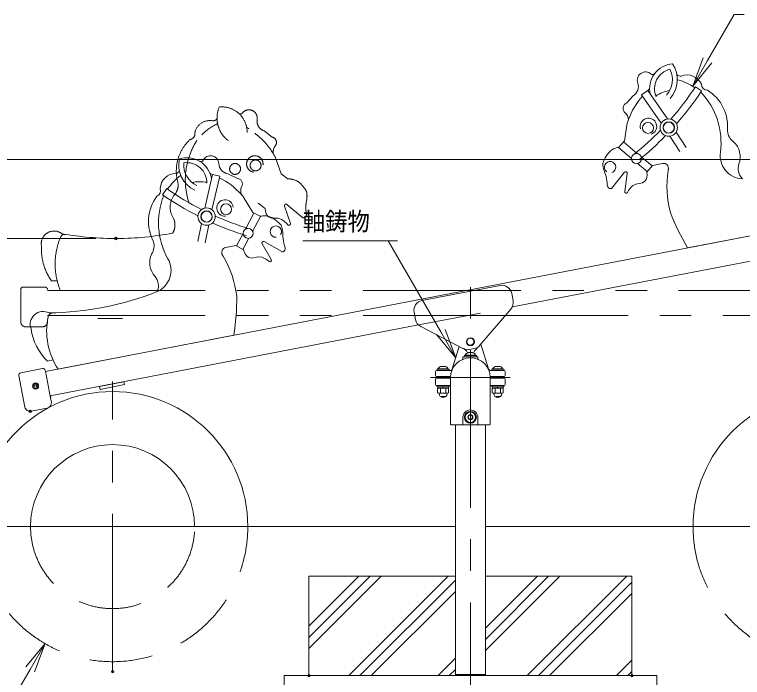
# Model space of a CAD drawing. Units: millimetres at full size, sheet at 1:10; details may follow other scales. Extents: x 5 to 8405, y -9 to 5949.
# Drawn here: x 1330 to 2794, y 1841 to 3176 of the extents above; entities that cross this region are included whole.
import ezdxf
from ezdxf.enums import TextEntityAlignment as Align

# ---------------------------------------------------------------- set-up
doc = ezdxf.new("R2010")
doc.units = ezdxf.units.MM
doc.header["$LTSCALE"] = 10
doc.header["$PDMODE"] = 32
doc.header["$PDSIZE"] = 5
for name, pattern in [('USER1', [19.05, 12.7, -6.35]), ('USER2', [50.8, 31.75, -6.35, 6.35, -6.35]), ('USER3', [63.5, 31.75, -6.35, 6.35, -6.35, 6.35, -6.35])]:
    doc.linetypes.add(name, pattern=pattern)
doc.layers.add('LY_5', color=7, linetype='Continuous', lineweight=0)
doc.layers.add('LY_6', color=7, linetype='Continuous', lineweight=0)
doc.styles.add('ＭＳ ゴシック', font='')
doc.styles.get('ＭＳ ゴシック').set_extended_font_data('MS Gothic')

# ---------------------------------------------------------------- blocks, each defined once
blk = doc.blocks.new('-003-_U3')
at = {"color": 7, "linetype": 'Continuous', "lineweight": 0}
for p, q in [((-1, 0.1667), (0, 0)), ((0, 0), (-1, 0)), ((-1, -0.1667), (0, 0))]:
    blk.add_line(p, q, dxfattribs=at)

msp = doc.modelspace()

# ---------------------------------------------------------------- linework, layer by layer
at = {"layer": 'LY_5'}
for p, q in [((2603.69, 3022.38), (2591.37, 3013.83)), ((2643.3, 2965.34), (2603.69, 3022.38)), ((2699.6, 3030.04), (2712.14, 3021.81)), ((2574.18, 3012.02), (2560.91, 2997.07)), ((2630.98, 2956.79), (2591.37, 3013.83)), ((2556.77, 2921.05), (2562.41, 2956.7)), ((2648.4, 2930.72), (2668.25, 2899.82)), ((2661.02, 2938.83), (2680.87, 2907.93)), ((2545.09, 2907.59), (2556.77, 2921.05)), ((2555.03, 2919.04), (2583.18, 2895.42)), ((2545.2, 2907.71), (2571.22, 2885.88)), ((2590.53, 2889.26), (2612.4, 2870.91)), ((2583.21, 2875.82), (2602.76, 2859.42)), ((2601.74, 2858.43), (2613.42, 2871.89)), ((2613.42, 2871.89), (2633.72, 2875.8)), ((2531.66, 2826.19), (2557.32, 2858.12)), ((2601.74, 2858.43), (2602.32, 2852.8)), ((1712.35, 2785.9), (1727.91, 2853.58)), ((1726.97, 2782.54), (1742.53, 2850.21)), ((1727.91, 2853.58), (1742.53, 2850.21)), ((1759.17, 2854.93), (1777.04, 2845.98)), ((2557.63, 2819.43), (2562.63, 2855.83)), ((2600.44, 2843.46), (2598.09, 2840.29)), ((2601.77, 2847.17), (2600.44, 2843.46)), ((2602.32, 2852.8), (2601.77, 2847.17)), ((2570.44, 2827.86), (2567.76, 2824.81)), ((2573.46, 2830.58), (2570.44, 2827.86)), ((2579.74, 2834.13), (2573.46, 2830.58)), ((2586.82, 2835.46), (2579.74, 2834.13)), ((2592.93, 2836.79), (2586.82, 2835.46)), ((2598.09, 2840.29), (2592.93, 2836.79)), ((1636.03, 2825.04), (1627.45, 2812.73)), ((2565.17, 2821.11), (2562.97, 2817.17)), ((2567.76, 2824.81), (2565.17, 2821.11)), ((1809.14, 2776.94), (1790.65, 2807.94)), ((1391.89, 2456.8), (3063.12, 2778.94)), ((1811.5, 2775.72), (1794.15, 2743.33)), ((1824.84, 2768.86), (1808.8, 2738.92)), ((1824.98, 2768.79), (1809.14, 2776.94)), ((3037.59, 2774.02), (2684.1, 2705.88)), ((1705.76, 2754.7), (1698.81, 2718.64)), ((1720.48, 2751.86), (1713.53, 2715.8)), ((1789.62, 2734.88), (1776.14, 2709.72)), ((1801.41, 2725.13), (1789.36, 2702.63)), ((2331.49, 2586.99), (3072.59, 2729.84)), ((1774.82, 2710.25), (1754.53, 2706.34)), ((1790.67, 2702.1), (1774.82, 2710.25)), ((1846.11, 2682.28), (1827.94, 2714.22)), ((1867.71, 2698.22), (1832.02, 2718.32)), ((1790.67, 2702.1), (1792.22, 2696.66)), ((1792.22, 2696.66), (1794.83, 2691.64)), ((1794.83, 2691.64), (1797.44, 2688.69)), ((1797.44, 2688.69), (1800.79, 2686.62)), ((1800.79, 2686.62), (1806.89, 2685.28)), ((1806.89, 2685.28), (1813.05, 2686.32)), ((1813.05, 2686.32), (1820.13, 2687.71)), ((1820.13, 2687.71), (1827.28, 2686.75)), ((1827.28, 2686.75), (1831.09, 2685.35)), ((1831.09, 2685.35), (1834.71, 2683.51)), ((1834.71, 2683.51), (1838.49, 2681.05)), ((1838.49, 2681.05), (1842, 2678.21)), ((2149.52, 2599.78), (2306.63, 2630.07)), ((2332.96, 2599.14), (2330.05, 2614.21)), ((2328.51, 2582.34), (2266.17, 2509.58)), ((2136.57, 2561.28), (2133.67, 2576.36)), ((1401.35, 2407.71), (2142.45, 2550.56)), ((2146.95, 2547.34), (2231.87, 2502.97)), ((1417.42, 2461.73), (1770.91, 2529.86)), ((2210.58, 2462.27), (2224.2, 2506.97)), ((2283.42, 2462.27), (2268.26, 2512.02)), ((2236.5, 2490.03), (2257.5, 2490.03)), ((2236.5, 2490.03), (2236.5, 2489.03)), ((2242, 2494.83), (2252, 2494.83)), ((2244.91, 2501.05), (2254.76, 2502.95)), ((2257.5, 2490.03), (2257.5, 2489.03)), ((1395.75, 2477.89), (1407.2, 2480.1)), ((2232, 2482.56), (2232, 2485.53)), ((2261, 2486.53), (2233, 2486.53)), ((2235, 2486.53), (2235, 2489.03)), ((2235, 2489.03), (2259, 2489.03)), ((2235, 2486.53), (2259, 2486.53)), ((2236.5, 2489.03), (2257.5, 2489.03)), ((2259, 2489.03), (2259, 2486.53)), ((2262, 2482.56), (2262, 2485.53)), ((1342.45, 2454.4), (1385.65, 2462.73)), ((2180, 2458.73), (2180, 2461.23)), ((2180, 2461.23), (2204, 2461.23)), ((2181.5, 2462.23), (2202.5, 2462.23)), ((2181.5, 2462.23), (2181.5, 2461.23)), ((2181.5, 2461.23), (2202.5, 2461.23)), ((2187, 2467.03), (2197, 2467.03)), ((2202.5, 2462.23), (2202.5, 2461.23)), ((2204, 2461.23), (2204, 2458.73)), ((2290, 2458.73), (2290, 2461.23)), ((2290, 2461.23), (2314, 2461.23)), ((2291.5, 2462.23), (2312.5, 2462.23)), ((2291.5, 2462.23), (2291.5, 2461.23)), ((2291.5, 2461.23), (2312.5, 2461.23)), ((2297, 2467.03), (2307, 2467.03)), ((2312.5, 2462.23), (2312.5, 2461.23)), ((2314, 2461.23), (2314, 2458.73)), ((1338.48, 2448.55), (1350.69, 2385.21)), ((1391.7, 2457.79), (1391.51, 2458.77)), ((1402.11, 2403.78), (1391.7, 2457.79)), ((2177, 2448.73), (2177, 2456.73)), ((2179, 2458.73), (2209.69, 2458.73)), ((2207.05, 2446.73), (2179, 2446.73)), ((2180, 2458.73), (2204, 2458.73)), ((2186, 2446.73), (2186, 2443.48)), ((2198, 2446.73), (2198, 2443.48)), ((2315, 2458.73), (2284.31, 2458.73)), ((2315, 2446.73), (2286.95, 2446.73)), ((2290, 2458.73), (2314, 2458.73)), ((2296, 2446.73), (2296, 2443.48)), ((2308, 2446.73), (2308, 2443.48)), ((2317, 2448.73), (2317, 2456.73)), ((1549.62, 2436.29), (1500.52, 2426.82)), ((1550.76, 2430.4), (1549.62, 2436.29)), ((2177, 2430.48), (2177, 2441.48)), ((2207.02, 2443.48), (2179, 2443.48)), ((2207, 2350.98), (2207, 2444.48)), ((2315, 2443.48), (2286.98, 2443.48)), ((2287, 2350.98), (2287, 2444.48)), ((2317, 2430.48), (2317, 2441.48)), ((1500.52, 2426.82), (1501.66, 2420.93)), ((1501.66, 2420.93), (1550.76, 2430.4)), ((2207, 2428.48), (2179, 2428.48)), ((2180, 2425.98), (2180, 2428.48)), ((2180, 2428.48), (2204, 2428.48)), ((2180, 2425.98), (2204, 2425.98)), ((2181.03, 2422.98), (2181.03, 2414.12)), ((2181.03, 2422.98), (2202.97, 2422.98)), ((2181.25, 2425.98), (2181.25, 2422.98)), ((2181.25, 2425.98), (2202.75, 2425.98)), ((2181.25, 2422.98), (2202.75, 2422.98)), ((2186.52, 2422.98), (2186.52, 2414.12)), ((2191.83, 2422.98), (2191.03, 2425.98)), ((2192.97, 2422.98), (2192.17, 2425.98)), ((2197.48, 2422.98), (2197.48, 2414.12)), ((2202.75, 2425.98), (2202.75, 2422.98)), ((2202.97, 2422.98), (2202.97, 2414.12)), ((2204, 2428.48), (2204, 2425.98)), ((2315, 2428.48), (2287, 2428.48)), ((2290, 2425.98), (2290, 2428.48)), ((2290, 2428.48), (2314, 2428.48)), ((2290, 2425.98), (2314, 2425.98)), ((2290.99, 2422.98), (2290.99, 2414.12)), ((2290.99, 2422.98), (2312.93, 2422.98)), ((2291.25, 2425.98), (2291.25, 2422.98)), ((2291.25, 2425.98), (2312.75, 2425.98)), ((2291.25, 2422.98), (2312.75, 2422.98)), ((2296.48, 2422.98), (2296.48, 2414.12)), ((2301.83, 2422.98), (2301.03, 2425.98)), ((2302.97, 2422.98), (2302.17, 2425.98)), ((2307.45, 2422.98), (2307.45, 2414.12)), ((2312.75, 2425.98), (2312.75, 2422.98)), ((2312.93, 2422.98), (2312.93, 2414.12)), ((2314, 2428.48), (2314, 2425.98)), ((1402.33, 2407.9), (1401.35, 2407.71)), ((1401.92, 2404.76), (1402.9, 2404.95)), ((1403.72, 2395.43), (1402.11, 2403.78)), ((1402.9, 2404.95), (1402.33, 2407.9)), ((2181.03, 2414.12), (2183, 2412.98)), ((2183, 2412.98), (2201, 2412.98)), ((2184, 2412.48), (2184, 2412.98)), ((2196, 2406.23), (2188, 2406.23)), ((2200, 2412.48), (2200, 2412.98)), ((2202.97, 2414.12), (2201, 2412.98)), ((2290.99, 2414.12), (2292.96, 2412.98)), ((2292.96, 2412.98), (2310.96, 2412.98)), ((2293.96, 2412.48), (2293.96, 2412.98)), ((2306, 2406.23), (2298, 2406.23)), ((2309.96, 2412.48), (2309.96, 2412.98)), ((2312.93, 2414.12), (2310.96, 2412.98)), ((1362.99, 2376.89), (1395.39, 2383.14)), ((2232, 2349.48), (2232, 2364.48)), ((2244.69, 2368.73), (2242.38, 2364.73)), ((2242.38, 2364.73), (2244.69, 2360.73)), ((2249.31, 2368.73), (2244.69, 2368.73)), ((2244.69, 2360.73), (2249.31, 2360.73)), ((2251.62, 2364.73), (2249.31, 2368.73)), ((2249.31, 2360.73), (2251.62, 2364.73)), ((2262, 2349.48), (2262, 2364.48)), ((2208.5, 2349.48), (2285.5, 2349.48)), ((2216.75, 1844.48), (2216.75, 2349.48)), ((2277.25, 1844.48), (2277.25, 2349.48)), ((1155, 2144.48), (2216.75, 2144.48)), ((2277.25, 2144.48), (3464, 2144.48)), ((2216.75, 2044.48), (1922, 2044.48)), ((1922, 2044.48), (1922, 1844.48)), ((1922, 1898.9), (2067.59, 2044.48)), ((1922, 1921.35), (2045.14, 2044.48)), ((1922, 1943.8), (2022.69, 2044.48)), ((2002.29, 1844.48), (2202.29, 2044.48)), ((2024.74, 1844.48), (2216.75, 2036.49)), ((2572, 2044.48), (2277.25, 2044.48)), ((2277.25, 1894.94), (2426.8, 2044.48)), ((2277.25, 1917.39), (2404.35, 2044.48)), ((2277.25, 1939.84), (2381.9, 2044.48)), ((2361.5, 1844.48), (2561.5, 2044.48)), ((2572, 2044.48), (2572, 1844.48)), ((2383.95, 1844.48), (2572, 2032.53)), ((2047.19, 1844.48), (2216.75, 2014.04)), ((2406.4, 1844.48), (2572, 2010.08)), ((2181.9, 1844.48), (2216.75, 1879.34)), ((2541.11, 1844.48), (2572, 1875.38)), ((2204.35, 1844.48), (2216.75, 1856.89)), ((2216.75, 1846.48), (2277.25, 1846.48)), ((2563.56, 1844.48), (2572, 1852.93)), ((2622, 1844.48), (1872, 1844.48)), ((1872, 1844.48), (1872, 1694.48)), ((2216.75, 1844.48), (2277.25, 1844.48)), ((2622, 1844.48), (2622, 1694.48))]:
    msp.add_line(p, q, dxfattribs=at)
at = {"layer": 'LY_5', "linetype": 'USER3'}
for p, q in [((1831.99, 2941.14), (1847.85, 2928.98)), ((1866.3, 2855.11), (1854.02, 2889.05)), ((1880.32, 2844.11), (1866.3, 2855.11)), ((1834, 2785.12), (1819.99, 2796.12)), ((1834, 2785.12), (1834.5, 2779.48)), ((1884.69, 2755.17), (1872.89, 2789.97)), ((1908.92, 2766.72), (1877.68, 2793.22)), ((1834.5, 2779.48), (1836.1, 2774.06)), ((1836.1, 2774.06), (1838.11, 2770.66)), ((1838.11, 2770.66), (1841.01, 2768)), ((1841.01, 2768), (1846.75, 2765.53)), ((1846.75, 2765.53), (1852.99, 2765.38)), ((1852.99, 2765.38), (1860.21, 2765.41)), ((1860.21, 2765.41), (1867.04, 2763.12)), ((1867.04, 2763.12), (1870.52, 2761.02)), ((1870.52, 2761.02), (1873.73, 2758.53)), ((1873.73, 2758.53), (1876.97, 2755.39)), ((1876.97, 2755.39), (1879.88, 2751.94)), ((1403.78, 2639.71), (1415.45, 2639.71)), ((1347, 2626.73), (1391, 2626.73)), ((1342, 2621.73), (1342, 2557.23)), ((1396, 2619.73), (3098, 2619.73)), ((1396, 2569.73), (2247, 2569.73)), ((1497, 2563.73), (1547, 2563.73)), ((2247, 2569.73), (3098, 2569.73)), ((1352.5, 2546.73), (1385.5, 2546.73))]:
    msp.add_line(p, q, dxfattribs=at)
at = {"layer": 'LY_5', "linetype": 'USER2'}
for p, q in [((2247, 1674.48), (2247, 2639.73)), ((1527, 1852.48), (1527, 2436.48)), ((2167, 2444.48), (2327, 2444.48))]:
    msp.add_line(p, q, dxfattribs=at)
at = {"layer": 'LY_5', "linetype": 'USER1'}
msp.add_line((2142.45, 2550.56), (2331.49, 2586.99), dxfattribs=at)
at = {"layer": 'LY_5'}
for centre, radius in [((2646.16, 2948.08), 17.5), ((2646.16, 2948.08), 11.5), ((2646.16, 2948.08), 11), ((2604.27, 2947.25), 10.99), ((2581.21, 2885.62), 10), ((1716.11, 2768.81), 17.5), ((1755.31, 2783.61), 10.99), ((1716.11, 2768.81), 11.5), ((1716.11, 2768.81), 11), ((1799.62, 2734.96), 10), ((2247, 2516.73), 8.2), ((2247, 2516.73), 8), ((2247, 2516.73), 7), ((1372.07, 2427.52), 6), ((1372.07, 2427.52), 4.75), ((1372.07, 2427.52), 2.4), ((2247, 2364.73), 12), ((2247, 2364.73), 10.5), ((2247, 2364.73), 5)]:
    msp.add_circle(centre, radius, dxfattribs=at)
at = {"layer": 'LY_5', "linetype": 'USER3'}
for centre, radius in [((1773.42, 2864.73), 11), ((1814.71, 2871.85), 10.99)]:
    msp.add_circle(centre, radius, dxfattribs=at)
at = {"layer": 'LY_5'}
for centre, radius, start, end in [((2658.15, 3026.03), 50.72, 95.00611, 192.12127), ((2606.66, 3044.72), 56.82, 317.62232, 34.08265), ((2658.15, 3026.03), 40.72, 103.61391, 203.04547), ((2606.66, 3044.72), 46.82, 317.62232, 26.49932), ((2599.36, 3043.37), 16.68, 48.59535, 198.99157), ((2613.7, 3059.64), 5, 228.59535, 322.90911), ((2669.67, 3061.82), 10.37, 227.74158, 278.21263), ((2683.07, 3022.6), 31.31, 24.1083, 112.38297), ((2563.75, 3030.47), 21.2, 299.47879, 20.64021), ((2660.61, 2957.98), 86.25, 87.44102, 88.09099), ((2634.1, 2933.96), 114.3, 55.70064, 74.59712), ((2723.88, 3035.58), 12.22, 180.84703, 270.2219), ((2687.41, 2936.33), 120.06, 131.6377, 134.21062), ((2664.44, 2938.1), 86.25, 100.97237, 121.06717), ((2204.46, 3355.17), 592.35, 318.8125, 326.70952), ((2204.46, 3355.17), 607.35, 318.86957, 326.70952), ((2604.23, 2917.66), 147.05, 352.42787, 43.72494), ((2677.98, 2949.88), 86.66, 354.03003, 57.98511), ((2694.21, 2918.21), 137.01, 137.39615, 160.46716), ((2565.11, 2986.81), 11.09, 112.2378, 233.73815), ((2540.61, 2960.92), 24.68, 7.21056, 43.35595), ((2716.85, 2904.41), 163.05, 158.55362, 161.2926), ((2605.29, 2950.45), 16.58, 288.97956, 197.29076), ((2204.46, 3355.17), 592.35, 308.9876, 315.85654), ((2204.46, 3355.17), 607.35, 308.9876, 315.79947), ((2793.77, 2943.73), 29.74, 185.52086, 234.97242), ((2748.16, 2889.11), 41.59, 339.72689, 46.66828), ((2548.82, 2876.3), 31.73, 115.59695, 145.57368), ((2554.54, 2864.37), 44.97, 101.10318, 115.59695), ((1676.01, 2836.72), 50.72, 9.69873, 106.81389), ((1724.14, 2874.67), 16.68, 2.82843, 153.22465), ((2590.3, 2847.87), 82.02, 145.57368, 157.27441), ((2796.25, 2891.48), 46.76, 171.63056, 267.68856), ((1716.86, 2873.21), 56.82, 167.73735, 244.19768), ((1716.86, 2873.21), 46.82, 175.32068, 244.19768), ((1676.01, 2836.72), 40.72, 358.77453, 98.20609), ((1704.78, 2884.44), 5, 238.91089, 333.22465), ((1761.99, 2875.93), 21.2, 181.17979, 262.34121), ((2528.19, 2873.89), 14.68, 157.27441, 185.15954), ((2564.49, 2877.17), 51.13, 185.15954, 202.00357), ((2528.15, 2868.25), 11.45, 288.53316, 233.04326), ((2635.61, 2865.98), 10, 347.69409, 100.91), ((2815.19, 2865.59), 29.46, 161.98707, 225.01154), ((1652.01, 2865.67), 10.37, 283.60737, 334.07842), ((2447.85, 2830.03), 74.68, 8.08126, 22.00357), ((2559.66, 2856.24), 3, 352.18648, 141.2113), ((2841.81, 2829.74), 199.46, 170.86488, 195.39639), ((2731.59, 2845.05), 88.24, 167.69409, 169.31594), ((1654.14, 2824.28), 31.31, 89.43703, 177.7117), ((1732.56, 2760.18), 114.3, 127.22288, 146.11936), ((1699.02, 2772.63), 86.25, 113.72901, 114.37898), ((1682.18, 2742.57), 120.06, 67.60938, 70.1823), ((1682.6, 2723.22), 137.01, 41.35284, 64.42385), ((1776.96, 2834.89), 11.09, 328.08186, 89.5822), ((1702.85, 2752.75), 86.25, 80.75284, 100.84762), ((1809.32, 2819.97), 24.68, 158.46405, 194.60944), ((2476.36, 2834.08), 45.88, 1.10631, 8.08126), ((2548.86, 2835.48), 26.63, 181.10631, 190.26508), ((2529.43, 2831.96), 6.89, 190.26508, 268.34084), ((1611.44, 2821.15), 12.22, 291.5981, 20.97297), ((1974.85, 3310.91), 607.35, 235.11048, 242.95043), ((1974.85, 3310.91), 592.35, 235.11048, 243.0075), ((1666.72, 2701.99), 163.05, 40.5274, 43.26638), ((2529.32, 2828.07), 3, 268.34084, 321.2113), ((2560.61, 2819.02), 3, 172.18648, 321.96712), ((1685.9, 2758.65), 86.66, 143.83489, 207.78997), ((1766.35, 2756.16), 147.05, 158.09506, 209.39213), ((1753.17, 2786.21), 16.58, 4.52924, 272.84044), ((1974.85, 3310.91), 592.35, 245.96346, 252.83239), ((1832.28, 2725.16), 44.97, 86.22305, 100.71682), ((1833.15, 2738.36), 31.73, 56.24632, 86.22305), ((3100.63, 2952.98), 484.31, 201.33462, 210.67817), ((1974.85, 3310.91), 607.35, 246.02053, 252.83239), ((1805.21, 2696.55), 82.02, 44.54559, 56.24632), ((1853.21, 2743.79), 14.68, 16.66046, 44.54559), ((1855.34, 2738.57), 11.45, 328.77674, 273.28684), ((1818.28, 2733.34), 51.13, 359.81643, 16.66046), ((1944.09, 2732.93), 74.68, 179.81643, 193.73874), ((1580.69, 2709.9), 29.74, 326.84758, 16.29914), ((1830.55, 2715.71), 3, 60.6087, 209.63352), ((1916.12, 2726.09), 45.88, 193.73874, 200.71369), ((1848.29, 2700.45), 26.63, 11.55492, 20.71369), ((1756.42, 2696.52), 10, 100.91, 214.12591), ((1869.18, 2700.83), 3, 240.6087, 293.47916), ((1867.63, 2704.4), 6.89, 293.47916, 11.55492), ((1643.33, 2676.16), 41.59, 155.15171, 222.09311), ((1597.81, 2660.47), 46.76, 294.13144, 30.18944), ((1675.09, 2641.41), 88.24, 32.50406, 34.12591), ((1578.46, 2586.23), 199.46, 6.42361, 30.95512), ((1843.5, 2680.8), 3, 239.85288, 29.63352), ((1589.85, 2629.41), 29.46, 336.80846, 39.83293), ((2310.41, 2610.43), 20, 10.91, 100.91), ((1388.6, 3199.64), 625.03, 270.9628, 291.42607), ((1292.38, 2604.44), 484.31, 351.14183, 0.48538), ((2153.3, 2580.15), 20, 100.91, 190.91), ((2313.32, 2595.35), 20, 319.41065, 10.91), ((1387.15, 2551.73), 25.89, 62.50126, 200.23389), ((1534.48, 2538.84), 140.18, 168.46233, 213.37482), ((1406.93, 2564.87), 10, 91.65404, 168.46233), ((2156.21, 2565.07), 20, 190.91, 242.40935), ((1475.56, 2559.14), 113.89, 188.26286, 225.51126), ((2250.98, 2522.59), 20, 280.91, 319.41065), ((2241.13, 2520.69), 20, 242.40935, 280.91), ((2246.96, 2516.73), 19, 222.57206, 238.71476), ((2247, 2483.55), 12.34, 113.90552, 148.31866), ((2234.5, 2496.22), 5, 0, 58.71476), ((2247, 2483.55), 12.34, 31.68134, 66.09448), ((2259.5, 2496.27), 5, 121.49121, 180), ((2246.96, 2516.73), 19, 301.49121, 317.14717), ((2247, 2444.48), 40, 0, 180), ((2230.5, 2482.56), 1.5, 293.73074, 0), ((2233, 2485.53), 1, 90, 180), ((2261, 2485.53), 1, 0, 90), ((2263.5, 2482.56), 1.5, 180, 246.26926), ((1386.6, 2457.82), 5, 10.91, 100.91), ((2192, 2455.75), 12.34, 113.90552, 148.31866), ((2192, 2455.75), 12.34, 31.68134, 66.09448), ((2205.8, 2463.73), 5, 270, 343.05254), ((2288.2, 2463.73), 5, 196.94746, 270), ((2302, 2455.75), 12.34, 113.90552, 148.31866), ((2302, 2455.75), 12.34, 31.68134, 66.09448), ((1343.39, 2449.49), 5, 100.91, 190.91), ((2179, 2456.73), 2, 90, 180), ((2179, 2448.73), 2, 180, 270), ((2315, 2456.73), 2, 0, 90), ((2315, 2448.73), 2, 270, 0), ((2179, 2441.48), 2, 90, 180), ((2315, 2441.48), 2, 0, 90), ((2179, 2430.48), 2, 180, 270), ((2315, 2430.48), 2, 270, 0), ((1527, 2144.48), 272, 0, 180), ((2183.77, 2418.87), 5.49, 240.00001, 299.99999), ((2192, 2412.48), 8, 180, 0), ((2192, 2426.78), 13.8, 246.57346, 293.42654), ((2200.23, 2418.87), 5.49, 240.00001, 299.99999), ((2293.74, 2418.87), 5.49, 240.00001, 299.99999), ((2301.96, 2412.48), 8, 180, 0), ((2301.96, 2426.78), 13.8, 246.57346, 293.42654), ((2310.19, 2418.87), 5.49, 240.00001, 299.99999), ((2967, 2144.48), 272, 0, 180), ((1393.41, 2393.45), 10.5, 280.91007, 10.91), ((1361, 2387.2), 10.5, 190.91, 280.91006), ((2247, 2364.48), 15, 0, 180), ((2208.5, 2350.98), 1.5, 180, 270), ((2285.5, 2350.98), 1.5, 270, 0), ((1527, 2144.48), 165.1, 0, 180)]:
    msp.add_arc(centre, radius, start, end, dxfattribs=at)
at = {"layer": 'LY_5', "linetype": 'USER3'}
for centre, radius, start, end in [((1793.91, 2967.1), 56.82, 156.82735, 233.28768), ((1746.89, 2939.01), 50.72, 358.78873, 95.90389), ((1784.18, 2980.42), 5, 228.00089, 322.31465), ((1801.33, 2967.17), 16.68, 351.91843, 142.31465), ((1723.06, 2930.93), 31.31, 78.52702, 166.8017), ((1728.8, 2971.97), 10.37, 272.69737, 323.16842), ((1838.74, 2961.24), 21.2, 170.26979, 251.43121), ((1787.93, 2853.15), 114.3, 116.31288, 135.20936), ((1757.36, 2871.72), 86.25, 102.81901, 103.46898), ((1735.13, 2845.39), 120.06, 56.69938, 59.2723), ((1680.54, 2935.94), 12.22, 280.6881, 10.06297), ((1731.88, 2826.31), 137.01, 30.44284, 53.51385), ((1741.83, 2860.48), 86.66, 132.92489, 196.87997), ((1820.35, 2842.8), 147.05, 147.18506, 198.48213), ((1845.67, 2918.1), 11.09, 317.17185, 78.67221), ((1874.63, 2897.33), 24.68, 147.55405, 183.69944), ((1813.1, 2874.8), 16.58, 353.61924, 261.93044), ((1712.27, 2808.47), 163.05, 29.6174, 32.35638), ((1879.22, 2799.88), 44.97, 75.31305, 89.80682), ((1882.58, 2812.68), 31.73, 45.33632, 75.31305), ((1629.29, 2832.52), 29.74, 315.93758, 5.38914), ((1847.23, 2776.91), 82.02, 33.63559, 45.33632), ((1903.3, 2814.22), 14.68, 5.75046, 33.63559), ((1867.03, 2810.56), 51.13, 348.90643, 5.75046), ((1684.42, 2787.53), 41.59, 144.24171, 211.18311), ((1990.49, 2786.36), 74.68, 168.90643, 182.82874), ((1875.74, 2790.93), 3, 49.6987, 198.72352), ((1910.01, 2772.81), 6.89, 282.56916, 0.64492), ((1961.72, 2784.93), 45.88, 182.82874, 189.80369), ((1890.27, 2772.59), 26.63, 0.64492, 9.80369), ((1623.05, 2751.75), 29.46, 325.89846, 28.92293), ((1881.85, 2754.2), 3, 228.94288, 18.72352), ((1910.86, 2769.01), 3, 229.6987, 282.56916), ((1409.31, 2713.84), 25.89, 51.59126, 189.32389), ((1551.54, 2673.3), 140.18, 157.55233, 202.46482), ((1431.23, 2723), 10, 80.74404, 157.55233), ((1533.37, 3349.76), 625.03, 260.0528, 280.51607), ((1497.53, 2704.38), 113.89, 177.35286, 214.60126), ((1347, 2621.73), 5, 90, 180), ((1391, 2621.73), 5, 0, 90), ((1352.5, 2557.23), 10.5, 180, 270.00006), ((1385.5, 2557.23), 10.5, 270.00007, 0)]:
    msp.add_arc(centre, radius, start, end, dxfattribs=at)
at = {"layer": 'LY_5', "linetype": 'USER1'}
for centre, radius in [((1527, 2144.48), 272), ((1527, 2144.48), 165.1), ((2967, 2144.48), 272)]:
    msp.add_arc(centre, radius, 180, 0, dxfattribs=at)
at = {"layer": 'LY_6'}
for p, q in [((2724.28, 3083.39), (2777.54, 3175.63)), ((2777.54, 3175.63), (2797.54, 3175.63)), ((2968.99, 2883.67), (535, 2883.67)), ((1493.37, 2724.73), (735, 2724.73)), ((1909.65, 2719.73), (2100.02, 2719.73)), ((2081.65, 2719.73), (2061.65, 2719.73)), ((2187.39, 2536.59), (2081.65, 2719.73)), ((1361, 1856.96), (1151.72, 1494.48))]:
    msp.add_line(p, q, dxfattribs=at)
for p in [(1533.37, 2724.73), (1361, 2376.7), (1527, 1852.48), (1922, 1844.48), (2572, 1844.48)]:
    msp.add_point(p, dxfattribs=at)

# ---------------------------------------------------------------- block references
at = {"layer": 'LY_6', "xscale": 60, "yscale": 60}
for p, rotation in [((2694.28, 3031.43), 240), ((2217.39, 2484.62), 300), ((1391, 1908.92), 60)]:
    msp.add_blockref('-003-_U3', p, dxfattribs=dict(at, rotation=rotation))

# ---------------------------------------------------------------- texts
at = {"layer": 'LY_6', "style": 'ＭＳ ゴシック', "width": 0.9}
msp.add_text('軸鋳物', height=36.66, dxfattribs=at).set_placement((1909.65, 2729.73), align=Align.BOTTOM_LEFT)

doc.saveas('drawing.dxf')
